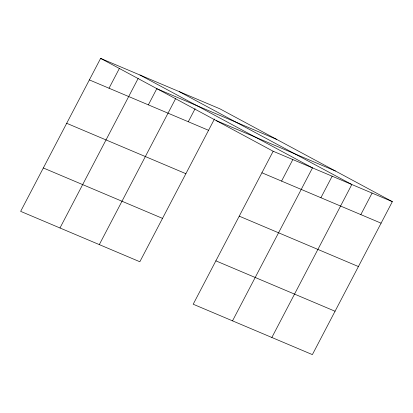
<?xml version="1.0" encoding="UTF-8"?>
<svg xmlns="http://www.w3.org/2000/svg" width="413" height="413" viewBox="0 0 413 413"><rect width="100%" height="100%" fill="white"/><g stroke="black" fill="none" stroke-linecap="round" stroke-linejoin="round"><path stroke-width="0.62" d="M392.35 201.647L273.163 151.251L193.191 304.221L312.378 354.617L392.35 201.647L219.809 108.779L100.622 58.383L20.65 211.353L139.837 261.749L214.476 118.98M109.032 88.227L119.398 68.398M59.983 227.981L138.174 78.413M148.365 104.856L156.95 88.428M99.311 244.615L175.731 98.444M188.292 121.742L195.101 108.712M281.573 181.095L292.832 159.568M232.524 320.849L312.496 167.879L139.95 75.011M320.906 197.729L332.16 176.196M271.857 337.483L351.824 184.513L179.283 91.645M360.833 214.61L372.087 193.083M157.559 89.027L276.746 139.429M216.226 120.601L335.413 171.003M89.368 79.91L208.55 130.307M261.909 172.779L381.096 223.18M66.689 123.286L185.876 173.687M239.235 216.154L358.417 266.555M43.324 167.972L162.51 218.374M215.87 260.846L335.057 311.242M100.622 58.383L273.163 151.251"/></g></svg>
